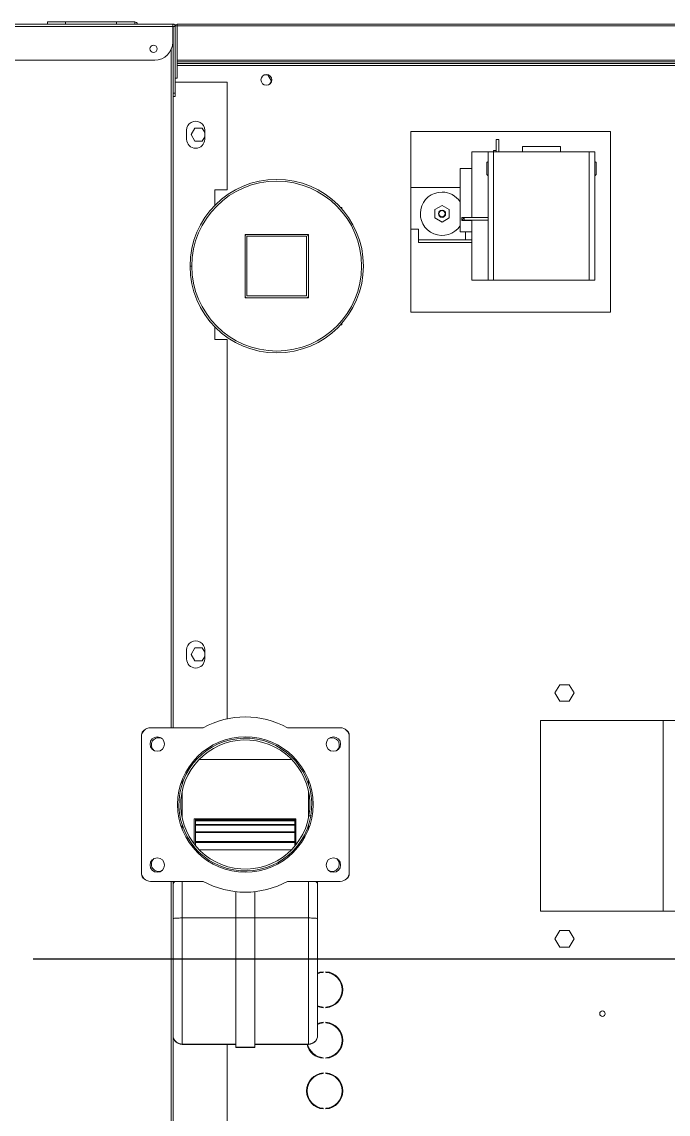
# Model space of a CAD drawing. Header units: millimetres. Extents: x 13502 to 23536, y 11874 to 14203.
# Drawn here: x 21986.2 to 22022, y 12910.4 to 12970.8 of the extents above; entities that cross this region are included whole.
import ezdxf

# ---------------------------------------------------------------- set-up
doc = ezdxf.new("R2010")
doc.units = ezdxf.units.MM
doc.layers.add('SU', color=152, linetype='Continuous')

# ---------------------------------------------------------------- blocks, each defined once
blk = doc.blocks.new('A$C75AA7FFD')
at = {"color": 1, "linetype": 'Continuous', "lineweight": 0}
for p, q in [((7.106, 101.016), (37.86, 101.016)), ((30.925, 101.016), (30.925, 101.142)), ((31.925, 101.142), (30.925, 101.142)), ((34.755, 101.142), (31.925, 101.142)), ((31.925, 101.016), (31.925, 101.142)), ((35.755, 101.142), (34.755, 101.142)), ((34.755, 101.016), (34.755, 101.142)), ((35.755, 101.016), (35.755, 101.142)), ((37.86, 101.016), (37.876, 101.016)), ((37.86, 100.876), (37.86, 101.016)), ((37.876, 101.015), (37.876, 101.016)), ((125.401, 101.016), (38.101, 101.016)), ((38.101, 100.915), (38.101, 101.016)), ((37.86, 100.876), (7.153, 100.876)), ((37.876, 100.886), (37.86, 100.886)), ((37.86, 100.876), (37.86, 100.016)), ((37.86, 100.846), (37.88, 100.846)), ((37.876, 100.846), (37.876, 100.886)), ((37.88, 100.876), (38, 100.876)), ((37.88, 100.876), (37.88, 100.094)), ((38, 100.915), (38.1, 100.915)), ((38, 100.876), (38, 100.915)), ((38, 100.886), (38, 100.886)), ((38, 100.876), (38, 98.57)), ((38.1, 98.018), (38.1, 100.915)), ((38.101, 100.794), (38.1, 100.794)), ((125.401, 100.915), (38.101, 100.915)), ((38.101, 100.915), (38.101, 99.018)), ((37.88, 100.094), (37.88, 62.073)), ((37.779, 99.622), (37.779, 62.073)), ((38.101, 99.562), (38.1, 99.562)), ((38.101, 99.346), (38.1, 99.346)), ((36.86, 99.016), (8.563, 99.016)), ((38, 98.018), (38, 98.57)), ((38.1, 98.83), (123.39, 98.83)), ((38.1, 98.72), (123.387, 98.72)), ((38.101, 99.018), (125.401, 99.018)), ((38.103, 99.018), (38.103, 98.932)), ((123.531, 98.932), (38.103, 98.932)), ((38.103, 98.932), (38.103, 98.931)), ((38.103, 98.83), (38.103, 98.931)), ((38.103, 98.931), (123.53, 98.931)), ((38, 98.018), (38.1, 98.018)), ((38, 98.018), (38, 97.195)), ((42.933, 98.21), (43.118, 98.21)), ((43.118, 98.21), (43.324, 97.852)), ((40.879, 97.796), (38, 97.796)), ((40.879, 91.845), (40.879, 97.796)), ((43.324, 97.852), (43.238, 97.703)), ((38, 97.195), (37.88, 97.195)), ((37.88, 97.016), (38, 97.016)), ((37.881, 62.073), (37.881, 97.016)), ((38, 97.016), (38, 97.195)), ((38.629, 95.146), (38.629, 94.646)), ((38.874, 94.9), (39.081, 95.258)), ((39.081, 95.258), (39.494, 95.258)), ((39.494, 95.258), (39.629, 95.022)), ((39.629, 94.646), (39.629, 95.146)), ((51.042, 95.075), (62.083, 95.075)), ((51.042, 85.075), (51.042, 95.075)), ((62.083, 95.075), (62.083, 85.075)), ((39.081, 94.543), (38.874, 94.9)), ((39.494, 94.543), (39.081, 94.543)), ((39.629, 94.778), (39.494, 94.543)), ((55.916, 94.622), (55.766, 94.622)), ((55.766, 94.622), (55.766, 93.947)), ((55.916, 94.622), (55.916, 93.947)), ((54.416, 90.312), (54.416, 93.947)), ((55.315, 93.947), (54.416, 93.947)), ((55.316, 93.947), (55.315, 93.947)), ((55.315, 93.422), (55.315, 93.947)), ((55.316, 86.847), (55.316, 93.947)), ((55.617, 93.947), (55.316, 93.947)), ((55.766, 94.022), (55.616, 94.022)), ((55.616, 94.022), (55.616, 93.947)), ((57.216, 93.947), (55.617, 93.947)), ((55.617, 86.847), (55.617, 93.947)), ((55.766, 94.022), (55.766, 93.947)), ((57.216, 94.248), (59.316, 94.248)), ((57.216, 94.248), (57.216, 93.947)), ((57.216, 93.947), (59.316, 93.947)), ((59.316, 93.947), (59.316, 94.248)), ((60.915, 93.947), (59.316, 93.947)), ((60.915, 86.847), (60.915, 93.947)), ((61.216, 93.947), (60.915, 93.947)), ((61.216, 86.847), (61.216, 93.947)), ((55.241, 93.351), (55.312, 93.422)), ((55.241, 93.351), (55.241, 92.693)), ((55.312, 93.422), (55.316, 93.422)), ((55.312, 93.422), (55.312, 92.622)), ((61.216, 93.422), (61.221, 93.422)), ((61.221, 93.422), (61.291, 93.351)), ((61.221, 93.422), (61.221, 92.622)), ((61.291, 93.351), (61.291, 92.693)), ((54.416, 93.022), (53.766, 93.022)), ((53.766, 93.022), (53.766, 89.522)), ((55.312, 92.622), (55.241, 92.693)), ((55.316, 92.622), (55.312, 92.622)), ((55.315, 90.312), (55.315, 92.622)), ((61.221, 92.622), (61.216, 92.622)), ((61.291, 92.693), (61.221, 92.622)), ((53.766, 91.972), (51.042, 91.972)), ((40.181, 90.975), (40.181, 91.845)), ((40.181, 91.845), (40.879, 91.845)), ((47.157, 90.864), (47.226, 90.864)), ((47.226, 90.864), (47.226, 90.787)), ((52.366, 90.753), (52.766, 90.985)), ((52.366, 90.291), (52.366, 90.753)), ((52.766, 90.985), (53.167, 90.753)), ((53.167, 90.753), (53.167, 90.291)), ((52.766, 90.06), (52.366, 90.291)), ((53.167, 90.291), (52.766, 90.06)), ((53.866, 90.322), (54.416, 90.322)), ((53.866, 90.152), (53.866, 90.322)), ((54.416, 90.152), (53.866, 90.152)), ((54, 90.312), (55.316, 90.312)), ((54, 90.312), (54, 90.162)), ((54, 90.162), (55.316, 90.162)), ((54.066, 90.312), (54.066, 90.322)), ((54.066, 90.152), (54.066, 90.162)), ((54.416, 86.847), (54.416, 90.162)), ((55.315, 86.847), (55.315, 90.162)), ((51.042, 89.672), (51.466, 89.672)), ((51.466, 89.672), (51.466, 89.072)), ((53.766, 89.522), (54.416, 89.522)), ((54.066, 89.072), (54.066, 89.522)), ((41.866, 85.873), (41.866, 89.373)), ((41.866, 89.373), (45.366, 89.373)), ((41.866, 85.973), (41.866, 89.273)), ((41.966, 89.373), (45.266, 89.373)), ((41.966, 85.973), (41.966, 89.273)), ((41.966, 89.273), (45.266, 89.273)), ((45.266, 89.273), (45.266, 85.973)), ((45.366, 89.373), (45.366, 85.873)), ((45.366, 89.273), (45.366, 85.973)), ((51.466, 89.072), (54.066, 89.072)), ((51.466, 89.072), (54.416, 89.072)), ((51.466, 88.922), (51.466, 89.072)), ((54.416, 88.922), (51.466, 88.922)), ((38.816, 87.628), (38.916, 87.628)), ((38.916, 87.618), (38.816, 87.618)), ((55.315, 86.847), (54.416, 86.847)), ((55.316, 86.847), (55.315, 86.847)), ((55.617, 86.847), (55.316, 86.847)), ((60.915, 86.847), (55.617, 86.847)), ((61.216, 86.847), (60.915, 86.847)), ((45.366, 85.873), (41.866, 85.873)), ((45.266, 85.973), (41.966, 85.973)), ((45.266, 85.873), (41.966, 85.873)), ((62.083, 85.075), (51.042, 85.075)), ((40.181, 83.557), (40.181, 84.27)), ((47.226, 84.364), (47.141, 84.364)), ((47.226, 84.459), (47.226, 84.364)), ((40.879, 83.557), (40.181, 83.557)), ((40.879, 62.569), (40.879, 83.557)), ((38.629, 66.379), (38.629, 65.879)), ((38.874, 66.13), (39.081, 66.488)), ((39.081, 65.773), (38.874, 66.13)), ((39.081, 66.488), (39.494, 66.488)), ((39.494, 66.488), (39.629, 66.252)), ((39.629, 66.008), (39.494, 65.773)), ((39.629, 65.879), (39.629, 66.379)), ((39.494, 65.773), (39.081, 65.773)), ((59.014, 63.999), (59.278, 64.456)), ((59.278, 64.456), (59.806, 64.456)), ((59.806, 64.456), (60.071, 63.999)), ((59.278, 63.541), (59.014, 63.999)), ((59.806, 63.541), (59.278, 63.541)), ((60.071, 63.999), (59.806, 63.541)), ((58.217, 62.474), (69.091, 62.474)), ((58.217, 51.914), (58.217, 62.474)), ((65.009, 51.914), (65.009, 62.474)), ((39.543, 62.073), (36.63, 62.073)), ((47.13, 62.073), (44.217, 62.073)), ((36.13, 61.573), (36.13, 54.073)), ((47.63, 54.073), (47.63, 61.573)), ((39.085, 60.323), (39.186, 60.323)), ((39.324, 60.323), (44.436, 60.323)), ((44.574, 60.323), (44.675, 60.323)), ((38.38, 59.169), (38.38, 58.944)), ((45.38, 58.944), (45.38, 59.169)), ((38.38, 58.551), (38.38, 57.095)), ((45.38, 57.095), (45.38, 58.551)), ((39.047, 57.042), (39.115, 57.042)), ((39.047, 57.042), (39.047, 55.643)), ((39.115, 57.042), (44.611, 57.042)), ((39.115, 57.042), (39.115, 57.011)), ((39.115, 57.042), (39.115, 55.556)), ((39.115, 57.011), (44.611, 57.011)), ((39.115, 56.958), (44.611, 56.958)), ((39.115, 56.925), (44.611, 56.925)), ((44.611, 57.042), (44.68, 57.042)), ((44.611, 57.042), (44.611, 57.011)), ((44.611, 57.042), (44.611, 55.516)), ((44.68, 57.042), (44.68, 55.6)), ((45.401, 57.202), (45.499, 57.184)), ((45.501, 57.194), (45.402, 57.211)), ((38.38, 56.702), (38.38, 56.477)), ((39.115, 56.71), (44.611, 56.71)), ((39.115, 56.676), (44.611, 56.676)), ((39.115, 56.307), (44.611, 56.307)), ((39.115, 56.305), (44.611, 56.305)), ((39.115, 56.271), (44.611, 56.271)), ((45.38, 56.477), (45.38, 56.702)), ((39.115, 55.778), (44.611, 55.778)), ((39.115, 55.756), (44.611, 55.756)), ((39.115, 55.723), (44.611, 55.723)), ((39.047, 55.483), (39.047, 55.367)), ((39.186, 55.323), (39.085, 55.323)), ((39.115, 55.402), (39.115, 55.323)), ((44.436, 55.323), (39.324, 55.323)), ((44.675, 55.323), (44.574, 55.323)), ((44.611, 55.364), (44.611, 55.323)), ((44.68, 55.443), (44.68, 55.323)), ((36.63, 53.573), (39.543, 53.573)), ((37.779, 53.573), (37.779, 3.47)), ((37.88, 53.573), (37.88, 2.998)), ((38.38, 51.546), (38.38, 53.573)), ((44.217, 53.573), (47.13, 53.573)), ((45.38, 53.573), (45.38, 51.546)), ((45.88, 53.413), (45.88, 53.573)), ((45.88, 51.504), (45.88, 53.413)), ((41.355, 53.002), (41.355, 51.56)), ((42.405, 53.002), (42.405, 51.56)), ((38.38, 44.569), (38.38, 51.546)), ((38.38, 51.546), (41.355, 51.546)), ((41.355, 51.56), (42.405, 51.56)), ((41.355, 51.56), (41.355, 44.394)), ((42.405, 51.56), (42.405, 44.394)), ((42.405, 51.546), (45.38, 51.546)), ((45.38, 51.546), (45.38, 44.569)), ((45.88, 45.067), (45.88, 51.504)), ((69.091, 51.914), (58.217, 51.914)), ((59.014, 50.389), (59.278, 50.846)), ((59.278, 50.846), (59.806, 50.846)), ((59.806, 50.846), (60.071, 50.389)), ((59.278, 49.931), (59.014, 50.389)), ((60.071, 50.389), (59.806, 49.931)), ((59.806, 49.931), (59.278, 49.931)), ((46.192, 48.572), (46.192, 48.537)), ((46.342, 48.537), (46.342, 48.572)), ((46.192, 46.613), (46.192, 46.578)), ((46.342, 46.578), (46.342, 46.613)), ((46.192, 45.772), (46.192, 45.737)), ((46.342, 45.737), (46.342, 45.772)), ((37.881, 6.076), (37.881, 45.02)), ((45.88, 45.052), (45.88, 45.067)), ((38.38, 44.569), (41.355, 44.569)), ((38.38, 44.552), (38.38, 44.569)), ((41.355, 44.552), (38.38, 44.552)), ((40.879, 5.296), (40.879, 44.552)), ((41.355, 44.394), (42.405, 44.394)), ((41.355, 44.394), (41.355, 44.377)), ((41.355, 44.377), (42.405, 44.377)), ((42.405, 44.569), (45.38, 44.569)), ((45.38, 44.552), (42.405, 44.552)), ((42.405, 44.394), (42.405, 44.377)), ((45.38, 44.569), (45.38, 44.552)), ((46.192, 43.813), (46.192, 43.778)), ((46.342, 43.778), (46.342, 43.813)), ((46.192, 42.972), (46.192, 42.937)), ((46.342, 42.937), (46.342, 42.972)), ((46.192, 41.013), (46.192, 40.978)), ((46.342, 40.978), (46.342, 41.013))]:
    blk.add_line(p, q, dxfattribs=at)
at = {"color": 1, "linetype": 'Continuous', "lineweight": 0, "flags": 128}
for points in [[(53.908, 90.152), (53.948, 90.314), (53.95, 90.322)], [(46.497, 61.479), (46.562, 61.505), (46.68, 61.523)], [(46.68, 54.123), (46.562, 54.141), (46.497, 54.167)], [(45.88, 48.497), (45.996, 48.538), (46.192, 48.572)], [(46.192, 48.537), (46.003, 48.503), (45.88, 48.459)], [(45.88, 46.691), (46.003, 46.647), (46.192, 46.613)], [(46.192, 46.578), (45.996, 46.612), (45.88, 46.653)], [(45.88, 45.697), (45.996, 45.738), (46.192, 45.772)], [(46.192, 45.737), (46.003, 45.703), (45.88, 45.659)]]:
    blk.add_lwpolyline(points, dxfattribs=at)
at = {"color": 1, "linetype": 'Continuous', "lineweight": 0}
for centre, radius in [((36.8, 99.646), 0.2), ((43.042, 97.93), 0.3), ((52.766, 90.522), 0.2), ((52.766, 90.522), 0.175), ((37.005, 61.173), 0.4), ((41.88, 57.823), 3.75), ((46.755, 61.173), 0.4), ((37.005, 54.473), 0.4), ((46.755, 54.473), 0.4), ((61.646, 46.249), 0.15)]:
    blk.add_circle(centre, radius, dxfattribs=at)
for centre, radius, start, end in [((35.755, 100.991), 0.151, 9.58463, 90), ((37.86, 100.876), 0.14, 0, 90), ((37.876, 100.886), 0.13, 17.04783, 90), ((38.101, 100.915), 0.101, 90, 180), ((37.86, 100.876), 0.02, 0, 90), ((38.101, 100.915), 0.001, 90, 180), ((36.801, 99.646), 0.2, 90.13143, 270), ((36.86, 100.016), 1, 270, 0), ((39.129, 95.146), 0.5, 359.99997, 180), ((39.129, 94.646), 0.5, 179.99999, 359.99999), ((43.616, 87.623), 4.8, 180.05968, 179.94032), ((43.616, 87.623), 4.7, 180.05968, 179.94032), ((52.766, 90.522), 1.2, 90, 326.44269), ((52.766, 90.522), 1.2, 33.55731, 90), ((41.966, 89.273), 0.1, 90, 180), ((45.266, 89.273), 0.1, 0, 90), ((41.966, 85.973), 0.1, 180, 270), ((45.266, 85.973), 0.1, 270, 0), ((39.129, 66.379), 0.5, 359.99998, 180), ((39.129, 65.879), 0.5, 179.99999, 359.99999), ((41.88, 57.823), 4.85, 61.19786, 118.80214), ((36.63, 61.573), 0.5, 90, 180), ((36.43, 61.673), 0.3, 118.50911, 180), ((47.13, 61.573), 0.5, 0, 90), ((47.33, 61.673), 0.3, 0, 61.49043), ((37.08, 61.123), 0.4, 62.77939, 229.84048), ((41.88, 57.823), 3.675, 350.14849, 349.99259), ((41.88, 57.823), 3.575, 350.14849, 349.99259), ((46.68, 61.123), 0.4, 310.15795, 90), ((37.08, 54.523), 0.4, 130.12032, 297.38005), ((46.68, 54.523), 0.4, 270, 49.84181), ((36.63, 54.073), 0.5, 180, 270), ((36.43, 53.973), 0.3, 180, 241.49132), ((47.13, 54.073), 0.5, 270, 0), ((47.33, 53.973), 0.3, 298.50907, 0), ((38.083, 53.38), 0.205, 110.22824, 170.875), ((41.88, 57.823), 4.85, 241.19786, 298.80214), ((45.677, 53.38), 0.205, 9.125, 69.77176), ((46.267, 47.575), 1, 274.30122, 85.69878), ((46.267, 47.575), 0.965, 274.45754, 85.54246), ((46.267, 44.775), 1, 274.30122, 85.69878), ((46.267, 44.775), 0.965, 274.45754, 85.54246), ((38.38, 45.052), 0.5, 180, 270), ((45.38, 45.052), 0.5, 270, 0), ((46.267, 44.775), 1, 192.89296, 265.69878), ((46.267, 44.775), 0.965, 193.36909, 265.54246), ((46.267, 41.975), 1, 94.30122, 265.69878), ((46.267, 41.975), 0.965, 94.45754, 265.54246), ((46.267, 41.975), 1, 274.30122, 85.69878), ((46.267, 41.975), 0.965, 274.45754, 85.54246)]:
    blk.add_arc(centre, radius, start, end, dxfattribs=at)
for points, knots in [([(38.38, 51.546), (38.324, 51.545), (38.211, 51.544), (38.062, 51.537), (37.948, 51.527), (37.892, 51.515), (37.88, 51.507), (37.88, 51.504), (37.88, 51.504)], [0, 0, 0, 0, 0.214669, 0.429346, 0.64402, 0.858688, 0.985375, 1, 1, 1, 1]), ([(45.88, 51.504), (45.88, 51.504), (45.88, 51.507), (45.868, 51.515), (45.812, 51.527), (45.698, 51.537), (45.549, 51.544), (45.436, 51.545), (45.38, 51.546)], [0, 0, 0, 0, 0.014625, 0.141312, 0.35598, 0.570654, 0.785331, 1, 1, 1, 1]), ([(38.38, 44.569), (38.324, 44.574), (38.211, 44.585), (38.062, 44.671), (37.948, 44.798), (37.892, 44.934), (37.88, 45.026), (37.88, 45.063), (37.88, 45.067)], [0, 0, 0, 0, 0.214681, 0.42935, 0.644015, 0.858683, 0.982806, 1, 1, 1, 1]), ([(45.88, 45.067), (45.88, 45.063), (45.88, 45.026), (45.868, 44.934), (45.812, 44.798), (45.698, 44.671), (45.549, 44.585), (45.436, 44.574), (45.38, 44.569)], [0, 0, 0, 0, 0.017194, 0.141317, 0.355985, 0.57065, 0.785319, 1, 1, 1, 1])]:
    blk.add_open_spline(points, degree=3, knots=knots, dxfattribs=at)

msp = doc.modelspace()

# ---------------------------------------------------------------- linework, layer by layer
at = {"layer": 'SU'}
msp.add_line((21986.857, 12918.971), (22089.932, 12918.971), dxfattribs=at)

# ---------------------------------------------------------------- block references
msp.add_blockref('A$C75AA7FFD', (21956.73, 12869.686))

doc.saveas('drawing.dxf')
